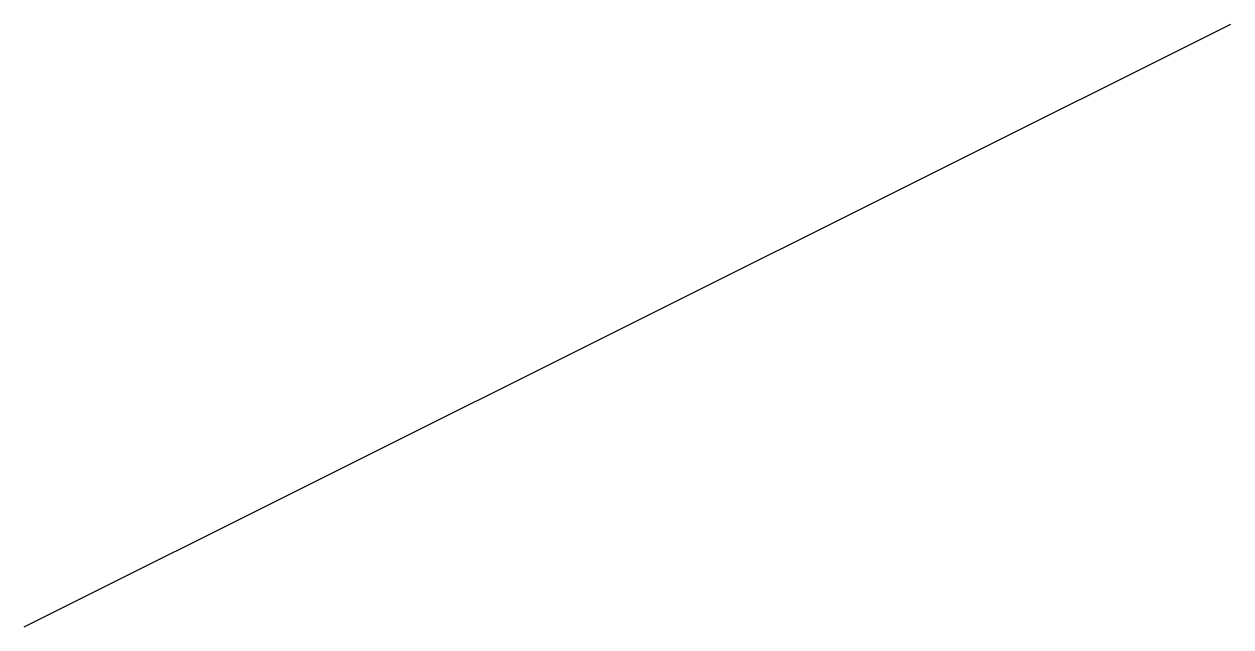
# Model space of a CAD drawing. Header units: millimetres. Extents: x 0 to 4, y 0 to 2.
import ezdxf

# ---------------------------------------------------------------- set-up
doc = ezdxf.new("R2010")
doc.units = ezdxf.units.MM

msp = doc.modelspace()

# ---------------------------------------------------------------- linework, layer by layer
msp.add_polyline3d([(0, 0, 0), (2, 1, 3), (4, 2, 0)])

doc.saveas('drawing.dxf')
